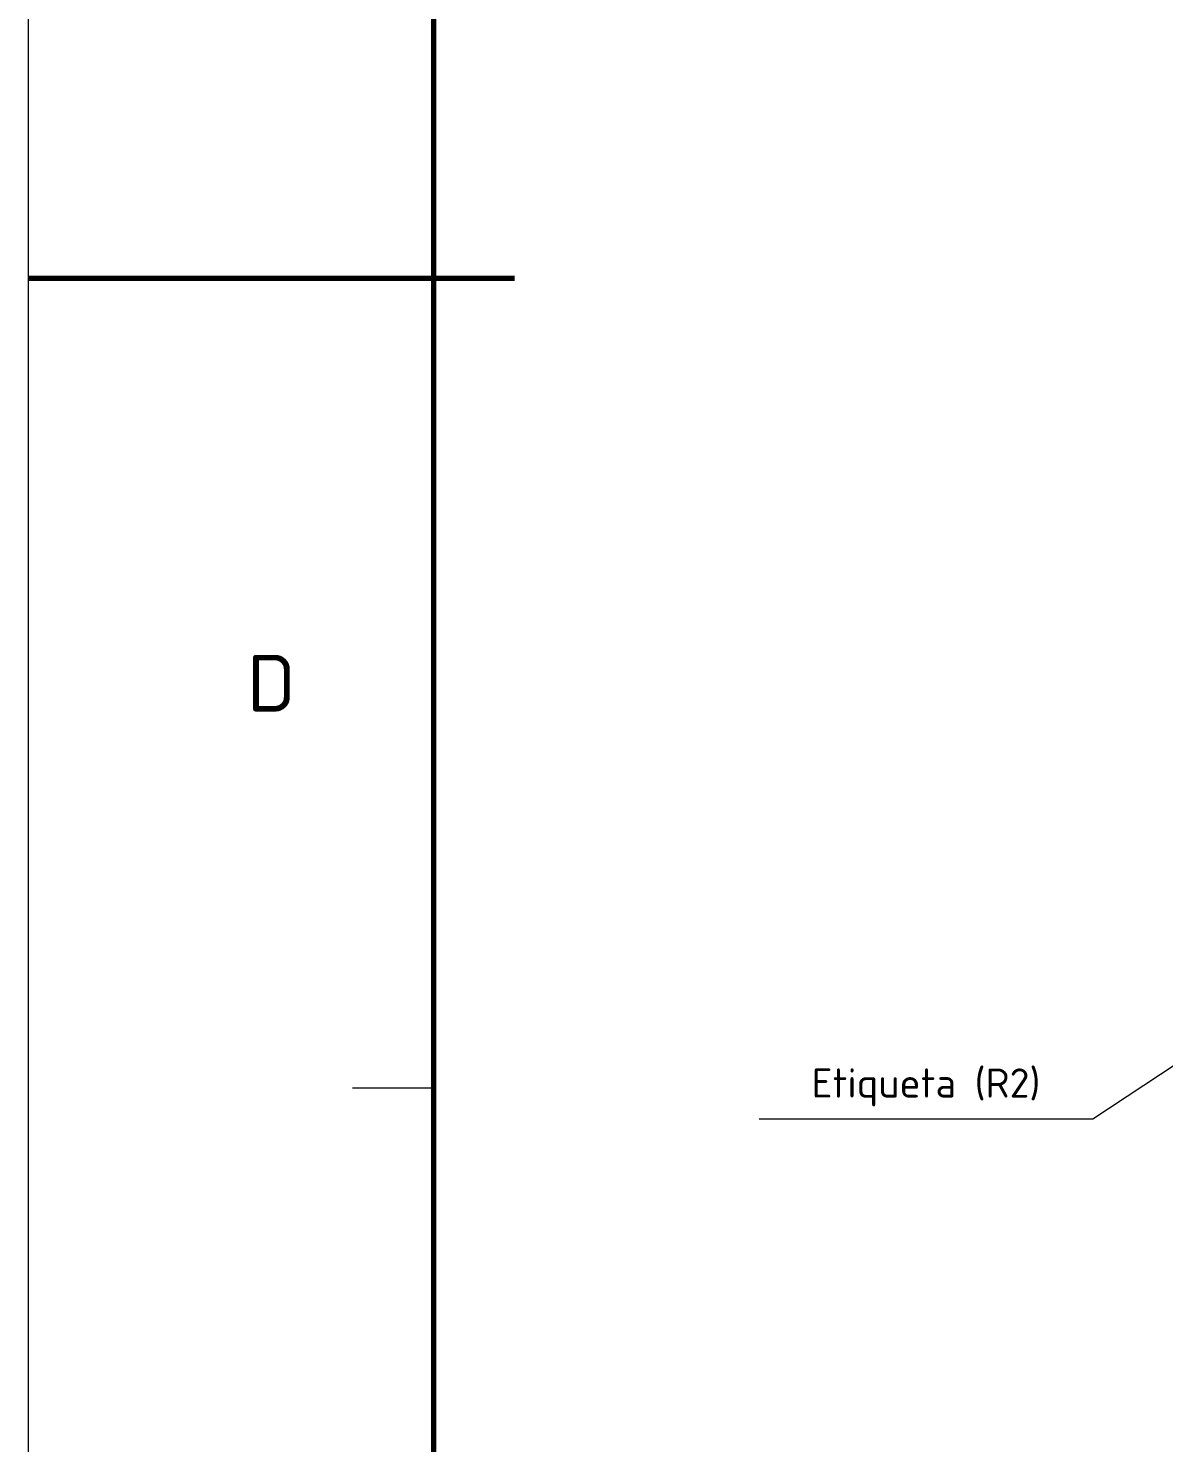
# Model space of a CAD drawing. Header units: millimetres. Extents: x 0 to 1554, y 0 to 420.
# Drawn here: x 1134 to 1204.1, y 76.6 to 163.9 of the extents above; entities that cross this region are included whole.
import ezdxf
from ezdxf.enums import TextEntityAlignment as Align

# ---------------------------------------------------------------- set-up
doc = ezdxf.new("R2010")
doc.units = ezdxf.units.MM
for name, color, linetype, lineweight in [('06-TEXTO', 7, 'CONTINUOUS', 25), ('07-RECUADRO', 7, 'CONTINUOUS', 70), ('08-FINA', 5, 'CONTINUOUS', 18)]:
    doc.layers.add(name, color=color, linetype=linetype, lineweight=lineweight)
doc.styles.add('ISO3098', font='isocpeur.ttf')

msp = doc.modelspace()

# ---------------------------------------------------------------- linework, layer by layer
at = {"layer": '07-RECUADRO'}
msp.add_line((1134, 148.5), (1164, 148.5), dxfattribs=at)
msp.add_lwpolyline([(1159, 10), (1544, 10), (1544, 287), (1159, 287)], close=True, dxfattribs=at)
at = {"layer": '08-FINA'}
for p, q in [((1221, 110.679), (1199.7, 96.588)), ((1159, 98.5), (1154, 98.5)), ((1199.7, 96.588), (1179.108, 96.588))]:
    msp.add_line(p, q, dxfattribs=at)
msp.add_lwpolyline([(1134, 0), (1554, 0), (1554, 297), (1134, 297)], close=True, dxfattribs=at)

# ---------------------------------------------------------------- texts
at = {"layer": '06-TEXTO', "style": 'ISO3098'}
msp.add_text('D', height=3.5, dxfattribs=at).set_placement((1149, 123.5), align=Align.MIDDLE_CENTER)
msp.add_text('Etiqueta (R2)', height=1.8, dxfattribs=at).set_placement((1189.404, 97.388), align=Align.BOTTOM_CENTER)

doc.saveas('drawing.dxf')
